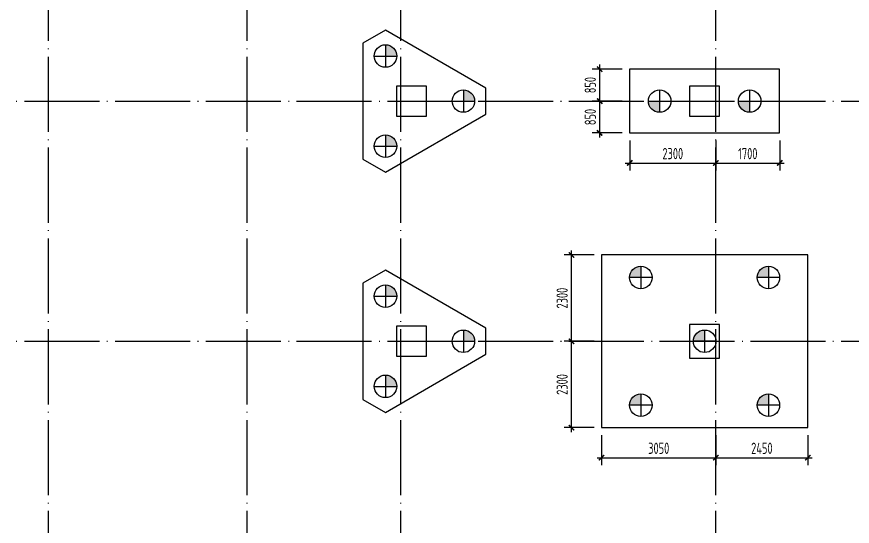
# Model space of a CAD drawing. Extents: x 2430613 to 2739493, y -1540945 to -971137.
# Drawn here: x 2471979 to 2494260, y -1238482 to -1224908 of the extents above; entities that cross this region are included whole.
import ezdxf

# ---------------------------------------------------------------- set-up
doc = ezdxf.new("R2010")
doc.units = 0
doc.header["$LTSCALE"] = 1000
doc.header["$MEASUREMENT"] = 0
doc.header["$PDMODE"] = 3
doc.header["$PDSIZE"] = 50
doc.linetypes.add('DOTE', pattern=[2.42, 2, -0.2, 0.02, -0.2])
doc.layers.get('0').update_dxf_attribs({"linetype": 'CONTINUOUS'})
doc.layers.get('DEFPOINTS').update_dxf_attribs({"linetype": 'CONTINUOUS'})
doc.layers.add('0S-柱-线', color=50, linetype='CONTINUOUS', lineweight=30)
for name, color, linetype in [('600直径桩', 4, 'CONTINUOUS'), ('COLU_DIM', 3, 'CONTINUOUS'), ('DOTE', 1, 'DOTE'), ('承台', 2, 'CONTINUOUS')]:
    doc.layers.add(name, color=color, linetype=linetype)
doc.styles.add('TSSD_Dimension', font='Tssdeng.shx', dxfattribs={"width": 0.7, "bigfont": 'hztxt.shx'})
doc.dimstyles.new('TSSD_100_100', dxfattribs={"dimtxt": 300, "dimasz": 100, "dimexe": 200, "dimexo": 200, "dimgap": 100, "dimtad": 1, "dimdec": 0, "dimzin": 0, "dimdsep": 46, "dimtxsty": 'TSSD_Dimension', "dimblk": 'ARCHTICK', "dimcen": 0, "dimdle": 120, "dimclrt": 7, "dimazin": 0, "dimtfac": 1, "dimtdec": 0, "dimtix": 1, "dimtmove": 2, "dimatfit": 0, "dimldrblk": 'ARCHTICK', "dimfxl": 1, "dimtolj": 1, "dimtzin": 0, "dimarcsym": 0})

# ---------------------------------------------------------------- blocks, each defined once
blk = doc.blocks.new('_ArchTick')
at = {"color": 0, "linetype": 'ByBlock', "const_width": 0.4}
blk.add_lwpolyline([(-0.71, -0.71), (0.71, 0.71)], dxfattribs=at)
blk = doc.blocks.new('*D2065')
at = {"layer": 'COLU_DIM', "color": 0, "lineweight": -2, "transparency": 16777216}
for p, q in [((2488324, -1228205), (2488324, -1229005)), ((2490624, -1228205), (2490624, -1229005)), ((2488204, -1228805), (2490744, -1228805))]:
    blk.add_line(p, q, dxfattribs=at)
at = {"layer": 'DEFPOINTS', "color": 0, "transparency": 16777216}
for p in [(2488324, -1228005), (2490624, -1228005), (2490624, -1228805)]:
    blk.add_point(p, dxfattribs=at)
at = {"layer": 'COLU_DIM', "color": 0, "lineweight": -2, "transparency": 16777216, "xscale": 100, "yscale": 100, "zscale": 100, "rotation": 180}
blk.add_blockref('_ArchTick', (2488324, -1228805), dxfattribs=at)
at = {"layer": 'COLU_DIM', "color": 0, "lineweight": -2, "transparency": 16777216, "xscale": 100, "yscale": 100, "zscale": 100}
blk.add_blockref('_ArchTick', (2490624, -1228805), dxfattribs=at)
at = {"layer": 'COLU_DIM', "color": 7, "transparency": 16777216, "insert": (2489474, -1228555), "char_height": 300, "attachment_point": 5, "style": 'TSSD_Dimension'}
blk.add_mtext('\\A1;2300', dxfattribs=at)
blk = doc.blocks.new('*D2066')
at = {"layer": 'COLU_DIM', "color": 0, "lineweight": -2, "transparency": 16777216}
for p, q in [((2490624, -1228205), (2490624, -1229005)), ((2492324, -1228205), (2492324, -1229005)), ((2490504, -1228805), (2492444, -1228805))]:
    blk.add_line(p, q, dxfattribs=at)
at = {"layer": 'DEFPOINTS', "color": 0, "transparency": 16777216}
for p in [(2490624, -1228005), (2492324, -1228005), (2492324, -1228805)]:
    blk.add_point(p, dxfattribs=at)
at = {"layer": 'COLU_DIM', "color": 0, "lineweight": -2, "transparency": 16777216, "xscale": 100, "yscale": 100, "zscale": 100, "rotation": 180}
blk.add_blockref('_ArchTick', (2490624, -1228805), dxfattribs=at)
at = {"layer": 'COLU_DIM', "color": 0, "lineweight": -2, "transparency": 16777216, "xscale": 100, "yscale": 100, "zscale": 100}
blk.add_blockref('_ArchTick', (2492324, -1228805), dxfattribs=at)
at = {"layer": 'COLU_DIM', "color": 7, "transparency": 16777216, "insert": (2491474, -1228555), "char_height": 300, "attachment_point": 5, "style": 'TSSD_Dimension'}
blk.add_mtext('\\A1;1700', dxfattribs=at)
blk = doc.blocks.new('*D2067')
at = {"layer": 'COLU_DIM', "color": 0, "lineweight": -2, "transparency": 16777216}
for p, q in [((2487524, -1228125), (2487524, -1227035)), ((2488124, -1227155), (2487324, -1227155)), ((2488124, -1228005), (2487324, -1228005))]:
    blk.add_line(p, q, dxfattribs=at)
at = {"layer": 'DEFPOINTS', "color": 0, "transparency": 16777216}
for p in [(2487524, -1227155), (2488324, -1227155), (2488324, -1228005)]:
    blk.add_point(p, dxfattribs=at)
at = {"layer": 'COLU_DIM', "color": 0, "lineweight": -2, "transparency": 16777216, "xscale": 100, "yscale": 100, "zscale": 100}
for p, rotation in [((2487524, -1227155), 90), ((2487524, -1228005), 270)]:
    blk.add_blockref('_ArchTick', p, dxfattribs=dict(at, rotation=rotation))
at = {"layer": 'COLU_DIM', "color": 7, "transparency": 16777216, "insert": (2487274, -1227580), "char_height": 300, "attachment_point": 5, "rotation": 90, "style": 'TSSD_Dimension'}
blk.add_mtext('\\A1;850', dxfattribs=at)
blk = doc.blocks.new('*D2068')
at = {"layer": 'COLU_DIM', "color": 0, "lineweight": -2, "transparency": 16777216}
for p, q in [((2488124, -1226305), (2487324, -1226305)), ((2487524, -1227275), (2487524, -1226185)), ((2488124, -1227155), (2487324, -1227155))]:
    blk.add_line(p, q, dxfattribs=at)
at = {"layer": 'DEFPOINTS', "color": 0, "transparency": 16777216}
for p in [(2487524, -1226305), (2488324, -1226305), (2488324, -1227155)]:
    blk.add_point(p, dxfattribs=at)
at = {"layer": 'COLU_DIM', "color": 0, "lineweight": -2, "transparency": 16777216, "xscale": 100, "yscale": 100, "zscale": 100}
for p, rotation in [((2487524, -1226305), 90), ((2487524, -1227155), 270)]:
    blk.add_blockref('_ArchTick', p, dxfattribs=dict(at, rotation=rotation))
at = {"layer": 'COLU_DIM', "color": 7, "transparency": 16777216, "insert": (2487274, -1226730), "char_height": 300, "attachment_point": 5, "rotation": 90, "style": 'TSSD_Dimension'}
blk.add_mtext('\\A1;850', dxfattribs=at)
blk = doc.blocks.new('*D2688')
at = {"layer": 'COLU_DIM', "color": 0, "lineweight": -2, "transparency": 16777216}
for p, q in [((2487574, -1236055), (2487574, -1236855)), ((2490624, -1236055), (2490624, -1236855)), ((2487454, -1236655), (2490744, -1236655))]:
    blk.add_line(p, q, dxfattribs=at)
at = {"layer": 'DEFPOINTS', "color": 0, "transparency": 16777216}
for p in [(2487574, -1235855), (2490624, -1235855), (2490624, -1236655)]:
    blk.add_point(p, dxfattribs=at)
at = {"layer": 'COLU_DIM', "color": 0, "lineweight": -2, "transparency": 16777216, "xscale": 100, "yscale": 100, "zscale": 100, "rotation": 180}
blk.add_blockref('_ArchTick', (2487574, -1236655), dxfattribs=at)
at = {"layer": 'COLU_DIM', "color": 0, "lineweight": -2, "transparency": 16777216, "xscale": 100, "yscale": 100, "zscale": 100}
blk.add_blockref('_ArchTick', (2490624, -1236655), dxfattribs=at)
at = {"layer": 'COLU_DIM', "color": 7, "transparency": 16777216, "insert": (2489099, -1236405), "char_height": 300, "attachment_point": 5, "style": 'TSSD_Dimension'}
blk.add_mtext('\\A1;3050', dxfattribs=at)
blk = doc.blocks.new('*D2689')
at = {"layer": 'COLU_DIM', "color": 0, "lineweight": -2, "transparency": 16777216}
for p, q in [((2490624, -1236055), (2490624, -1236855)), ((2493074, -1236055), (2493074, -1236855)), ((2490504, -1236655), (2493194, -1236655))]:
    blk.add_line(p, q, dxfattribs=at)
at = {"layer": 'DEFPOINTS', "color": 0, "transparency": 16777216}
for p in [(2490624, -1235855), (2493074, -1235855), (2493074, -1236655)]:
    blk.add_point(p, dxfattribs=at)
at = {"layer": 'COLU_DIM', "color": 0, "lineweight": -2, "transparency": 16777216, "xscale": 100, "yscale": 100, "zscale": 100, "rotation": 180}
blk.add_blockref('_ArchTick', (2490624, -1236655), dxfattribs=at)
at = {"layer": 'COLU_DIM', "color": 0, "lineweight": -2, "transparency": 16777216, "xscale": 100, "yscale": 100, "zscale": 100}
blk.add_blockref('_ArchTick', (2493074, -1236655), dxfattribs=at)
at = {"layer": 'COLU_DIM', "color": 7, "transparency": 16777216, "insert": (2491849, -1236405), "char_height": 300, "attachment_point": 5, "style": 'TSSD_Dimension'}
blk.add_mtext('\\A1;2450', dxfattribs=at)
blk = doc.blocks.new('*D2690')
at = {"layer": 'COLU_DIM', "color": 0, "lineweight": -2, "transparency": 16777216}
for p, q in [((2486774, -1235975), (2486774, -1233435)), ((2487374, -1233555), (2486574, -1233555)), ((2487374, -1235855), (2486574, -1235855))]:
    blk.add_line(p, q, dxfattribs=at)
at = {"layer": 'DEFPOINTS', "color": 0, "transparency": 16777216}
for p in [(2486774, -1233555), (2487574, -1233555), (2487574, -1235855)]:
    blk.add_point(p, dxfattribs=at)
at = {"layer": 'COLU_DIM', "color": 0, "lineweight": -2, "transparency": 16777216, "xscale": 100, "yscale": 100, "zscale": 100}
for p, rotation in [((2486774, -1233555), 90), ((2486774, -1235855), 270)]:
    blk.add_blockref('_ArchTick', p, dxfattribs=dict(at, rotation=rotation))
at = {"layer": 'COLU_DIM', "color": 7, "transparency": 16777216, "insert": (2486524, -1234705), "char_height": 300, "attachment_point": 5, "rotation": 90, "style": 'TSSD_Dimension'}
blk.add_mtext('\\A1;2300', dxfattribs=at)
blk = doc.blocks.new('*D2691')
at = {"layer": 'COLU_DIM', "color": 0, "lineweight": -2, "transparency": 16777216}
for p, q in [((2487374, -1231255), (2486574, -1231255)), ((2486774, -1233675), (2486774, -1231135)), ((2487374, -1233555), (2486574, -1233555))]:
    blk.add_line(p, q, dxfattribs=at)
at = {"layer": 'DEFPOINTS', "color": 0, "transparency": 16777216}
for p in [(2486774, -1231255), (2487574, -1231255), (2487574, -1233555)]:
    blk.add_point(p, dxfattribs=at)
at = {"layer": 'COLU_DIM', "color": 0, "lineweight": -2, "transparency": 16777216, "xscale": 100, "yscale": 100, "zscale": 100}
for p, rotation in [((2486774, -1231255), 90), ((2486774, -1233555), 270)]:
    blk.add_blockref('_ArchTick', p, dxfattribs=dict(at, rotation=rotation))
at = {"layer": 'COLU_DIM', "color": 7, "transparency": 16777216, "insert": (2486524, -1232405), "char_height": 300, "attachment_point": 5, "rotation": 90, "style": 'TSSD_Dimension'}
blk.add_mtext('\\A1;2300', dxfattribs=at)

msp = doc.modelspace()

# ---------------------------------------------------------------- hatches: boundary and pattern name
at = {"layer": '600直径桩'}
h = msp.add_hatch(color=251, dxfattribs=at)
h.dxf.hatch_style = 1
h.paths.add_polyline_path([(2481810.823, -1225654.728, -0.414213562), (2482110.823, -1225954.728), (2481810.823, -1225954.728)])
h = msp.add_hatch(color=251, dxfattribs=at)
h.dxf.hatch_style = 1
h.paths.add_polyline_path([(2483889.284, -1226854.728, -0.414213562), (2484189.284, -1227154.728), (2483889.284, -1227154.728)])
h = msp.add_hatch(color=251, dxfattribs=at)
h.dxf.hatch_style = 1
h.paths.add_polyline_path([(2488823.644, -1227154.759, 0.414213562), (2489123.644, -1227454.759), (2489123.644, -1227154.759)])
h = msp.add_hatch(color=251, dxfattribs=at)
h.dxf.hatch_style = 1
h.paths.add_polyline_path([(2491223.644, -1227154.759, 0.414213562), (2491523.644, -1227454.759), (2491523.644, -1227154.759)])
h = msp.add_hatch(color=251, dxfattribs=at)
h.dxf.hatch_style = 1
h.paths.add_polyline_path([(2481810.823, -1228054.728, -0.414213562), (2482110.823, -1228354.728), (2481810.823, -1228354.728)])
h = msp.add_hatch(color=251, dxfattribs=at)
h.dxf.hatch_style = 1
h.paths.add_polyline_path([(2488623.644, -1231554.728, 0.414213562), (2488323.644, -1231854.728), (2488623.644, -1231854.728)])
h = msp.add_hatch(color=251, dxfattribs=at)
h.dxf.hatch_style = 1
h.paths.add_polyline_path([(2492023.644, -1231554.728, 0.414213562), (2491723.644, -1231854.728), (2492023.644, -1231854.728)])
h = msp.add_hatch(color=251, dxfattribs=at)
h.dxf.hatch_style = 1
h.paths.add_polyline_path([(2481810.823, -1232054.728, -0.414213562), (2482110.823, -1232354.728), (2481810.823, -1232354.728)])
h = msp.add_hatch(color=251, dxfattribs=at)
h.dxf.hatch_style = 1
h.paths.add_polyline_path([(2483889.284, -1233254.728, -0.414213562), (2484189.284, -1233554.728), (2483889.284, -1233554.728)])
h = msp.add_hatch(color=251, dxfattribs=at)
h.dxf.hatch_style = 1
h.paths.add_polyline_path([(2490323.644, -1233254.728, 0.414213562), (2490023.644, -1233554.728), (2490323.644, -1233554.728)])
h = msp.add_hatch(color=251, dxfattribs=at)
h.dxf.hatch_style = 1
h.paths.add_polyline_path([(2481810.823, -1234454.728, -0.414213562), (2482110.823, -1234754.728), (2481810.823, -1234754.728)])
h = msp.add_hatch(color=251, dxfattribs=at)
h.dxf.hatch_style = 1
h.paths.add_polyline_path([(2488623.644, -1234954.728, 0.414213562), (2488323.644, -1235254.728), (2488623.644, -1235254.728)])
h = msp.add_hatch(color=251, dxfattribs=at)
h.dxf.hatch_style = 1
h.paths.add_polyline_path([(2492023.644, -1234954.728, 0.414213562), (2491723.644, -1235254.728), (2492023.644, -1235254.728)])

# ---------------------------------------------------------------- linework, layer by layer
at = {"layer": '0S-柱-线'}
for points in [[(2482903.644, -1227554.728), (2482903.644, -1226754.728), (2482103.644, -1226754.728), (2482103.644, -1227554.728)], [(2490723.644, -1227554.728), (2490723.644, -1226754.728), (2489923.644, -1226754.728), (2489923.644, -1227554.728)], [(2482903.644, -1233954.728), (2482903.644, -1233154.728), (2482103.644, -1233154.728), (2482103.644, -1233954.728)], [(2490723.644, -1234004.728), (2490723.644, -1233104.728), (2489923.644, -1233104.728), (2489923.644, -1234004.728)]]:
    msp.add_lwpolyline(points, close=True, dxfattribs=at)
at = {"layer": '600直径桩', "color": 251}
for p, q in [((2481810.823, -1225654.728), (2481810.823, -1226254.728)), ((2481510.823, -1225954.728), (2482110.823, -1225954.728)), ((2483889.284, -1226854.728), (2483889.284, -1227454.728)), ((2489123.644, -1226854.759), (2489123.644, -1227454.759)), ((2491523.644, -1226854.759), (2491523.644, -1227454.759)), ((2483589.284, -1227154.728), (2484189.284, -1227154.728)), ((2488823.644, -1227154.759), (2489423.644, -1227154.759)), ((2491223.644, -1227154.759), (2491823.644, -1227154.759)), ((2481810.823, -1228054.728), (2481810.823, -1228654.728)), ((2481510.823, -1228354.728), (2482110.823, -1228354.728)), ((2488623.644, -1231554.728), (2488623.644, -1232154.728)), ((2492023.644, -1231554.728), (2492023.644, -1232154.728)), ((2488923.644, -1231854.728), (2488323.644, -1231854.728)), ((2492323.644, -1231854.728), (2491723.644, -1231854.728)), ((2481810.823, -1232054.728), (2481810.823, -1232654.728)), ((2481510.823, -1232354.728), (2482110.823, -1232354.728)), ((2483889.284, -1233254.728), (2483889.284, -1233854.728)), ((2490323.644, -1233254.728), (2490323.644, -1233854.728)), ((2483589.284, -1233554.728), (2484189.284, -1233554.728)), ((2490623.644, -1233554.728), (2490023.644, -1233554.728)), ((2481810.823, -1234454.728), (2481810.823, -1235054.728)), ((2481510.823, -1234754.728), (2482110.823, -1234754.728)), ((2488623.644, -1234954.728), (2488623.644, -1235554.728)), ((2492023.644, -1234954.728), (2492023.644, -1235554.728)), ((2488923.644, -1235254.728), (2488323.644, -1235254.728)), ((2492323.644, -1235254.728), (2491723.644, -1235254.728))]:
    msp.add_line(p, q, dxfattribs=at)
for centre in [(2481810.823, -1225954.728), (2483889.284, -1227154.728), (2489123.644, -1227154.759), (2491523.644, -1227154.759), (2481810.823, -1228354.728), (2488623.644, -1231854.728), (2492023.644, -1231854.728), (2481810.823, -1232354.728), (2483889.284, -1233554.728), (2490323.644, -1233554.728), (2481810.823, -1234754.728), (2488623.644, -1235254.728), (2492023.644, -1235254.728)]:
    msp.add_circle(centre, 300, dxfattribs=at)
at = {"layer": 'DOTE'}
for p, q in [((2472823.644, -1310254.728), (2472823.644, -1193054.728)), ((2478123.644, -1310254.728), (2478123.644, -1193054.728)), ((2482223.644, -1310254.728), (2482223.644, -1193054.728)), ((2490623.644, -1310254.728), (2490623.644, -1193054.728)), ((2462503.644, -1227154.728), (2570723.644, -1227154.728)), ((2462503.644, -1233554.728), (2570723.644, -1233554.728))]:
    msp.add_line(p, q, dxfattribs=at)
at = {"layer": '承台', "color": 2}
for points in [[(2481810.823, -1225261.908), (2481210.823, -1225608.318), (2481210.823, -1228701.138), (2481810.823, -1229047.549), (2484489.284, -1227501.138), (2484489.284, -1226808.318)], [(2492323.644, -1226304.759), (2488323.644, -1226304.759), (2488323.644, -1228004.759), (2492323.644, -1228004.759)], [(2487573.644, -1235854.728), (2493073.644, -1235854.728), (2493073.644, -1231254.728), (2487573.644, -1231254.728)], [(2481810.823, -1231661.908), (2481210.823, -1232008.318), (2481210.823, -1235101.138), (2481810.823, -1235447.549), (2484489.284, -1233901.138), (2484489.284, -1233208.318)]]:
    msp.add_lwpolyline(points, close=True, dxfattribs=at)

# ---------------------------------------------------------------- dimensions: what is measured, and where the dimension line sits
at = {"layer": 'COLU_DIM', "color": 3}
for base, p1, p2, picture, middle in [((2487523.644, -1226304.759), (2488323.644, -1227154.728), (2488323.644, -1226304.759), '*D2068', (2487273.644, -1226729.744)), ((2487523.644, -1227154.728), (2488323.644, -1228004.759), (2488323.644, -1227154.728), '*D2067', (2487273.644, -1227579.744)), ((2486773.644, -1231254.728), (2487573.644, -1233554.728), (2487573.644, -1231254.728), '*D2691', (2486523.644, -1232404.728)), ((2486773.644, -1233554.728), (2487573.644, -1235854.728), (2487573.644, -1233554.728), '*D2690', (2486523.644, -1234704.728))]:
    dim = msp.add_linear_dim(base=base, p1=p1, p2=p2, angle=90, dimstyle='TSSD_100_100', dxfattribs=at)
    dim.commit()
    dim.dimension.update_dxf_attribs({"geometry": picture, "text_midpoint": middle})
for base, p1, p2, picture, middle in [((2490623.644, -1228804.759), (2488323.644, -1228004.759), (2490623.644, -1228004.759), '*D2065', (2489473.644, -1228554.759)), ((2492323.644, -1228804.759), (2490623.644, -1228004.759), (2492323.644, -1228004.759), '*D2066', (2491473.644, -1228554.759)), ((2490623.644, -1236654.728), (2487573.644, -1235854.728), (2490623.644, -1235854.728), '*D2688', (2489098.644, -1236404.728)), ((2493073.644, -1236654.728), (2490623.644, -1235854.728), (2493073.644, -1235854.728), '*D2689', (2491848.644, -1236404.728))]:
    dim = msp.add_linear_dim(base=base, p1=p1, p2=p2, dimstyle='TSSD_100_100', dxfattribs=at)
    dim.commit()
    dim.dimension.update_dxf_attribs({"geometry": picture, "text_midpoint": middle})

doc.saveas('drawing.dxf')
